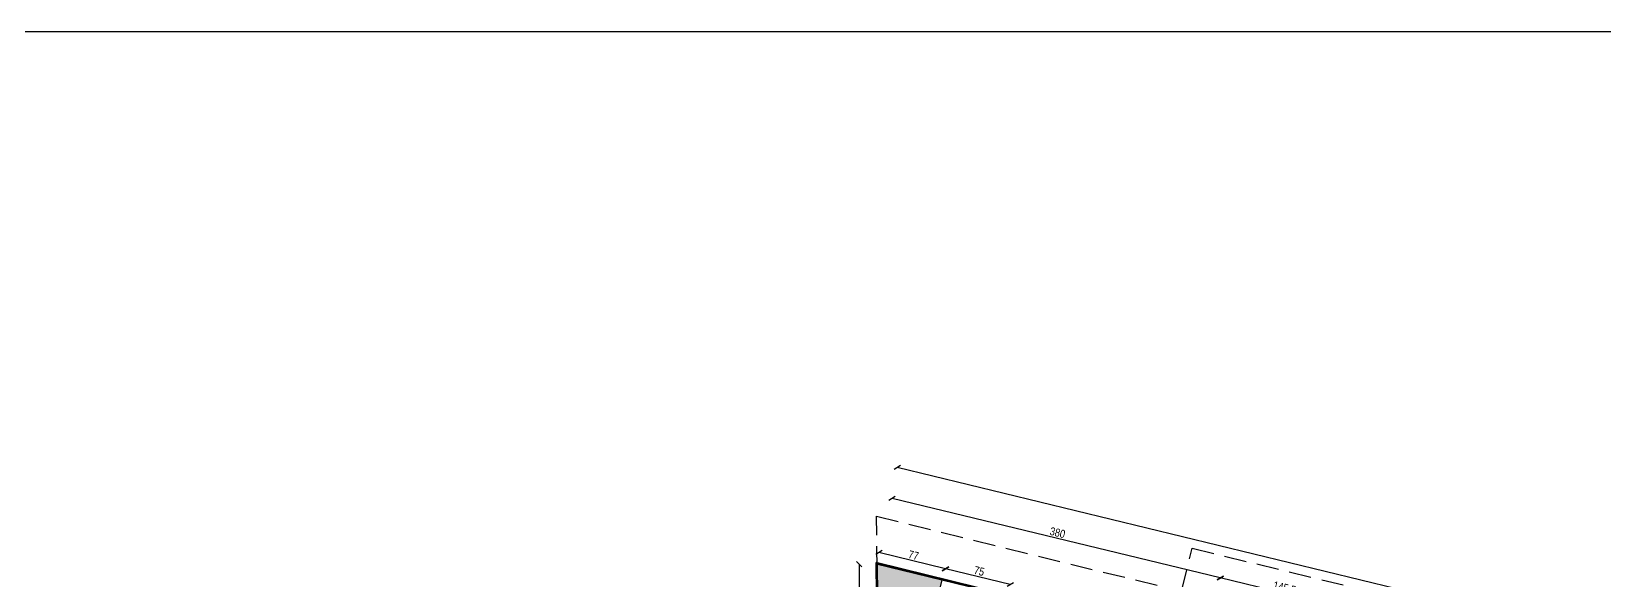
# Model space of a CAD drawing. Header units: metres. Extents: x 493 to 630, y -132 to -15.
# Drawn here: x 526.64 to 544.34, y -21.65 to -15.47 of the extents above; entities that cross this region are included whole.
import ezdxf

# ---------------------------------------------------------------- set-up
doc = ezdxf.new("R2010")
doc.units = ezdxf.units.M
doc.header["$MEASUREMENT"] = 0
doc.header["$PDMODE"] = 3
doc.linetypes.add('HIDDEN2', pattern=[0.1875, 0.125, -0.0625])
for name, color, linetype in [('a_caramida', 2, 'Continuous'), ('a_cote_50', 9, 'Continuous'), ('a_pereti_hasuri', 253, 'Continuous'), ('a_scari_punctat', 40, 'HIDDEN2'), ('a_vederi', 74, 'Continuous')]:
    doc.layers.add(name, color=color, linetype=linetype)
doc.layers.add('a_neplotabil', color=7, linetype='Continuous', plot=False)
doc.styles.get("Standard").update_dxf_attribs({"font": 'ARIALN.TTF'})
doc.dimstyles.new('50 cote', dxfattribs={"dimtxt": 0.09, "dimasz": 0.06, "dimexe": 0, "dimexo": 0, "dimgap": 0.018, "dimtad": 1, "dimdec": 1, "dimlfac": 100, "dimrnd": 0.5, "dimdsep": 46, "dimtxsty": 'Standard', "dimblk": 'OBLIQUE', "dimcen": 0.00045, "dimclrd": 256, "dimclrt": 4, "dimadec": 1, "dimazin": 0, "dimtfac": 1, "dimtdec": 1, "dimtix": 1, "dimtofl": 0, "dimtmove": 0, "dimatfit": 3, "dimldrblk": 'OBLIQUE', "dimfxl": 0, "dimtolj": 1, "dimtzin": 0, "dimarcsym": 0})

# ---------------------------------------------------------------- blocks, each defined once
blk = doc.blocks.new('_Oblique')
at = {"color": 0, "linetype": 'ByBlock', "lineweight": -2}
blk.add_line((-0.5, -0.5), (0.5, 0.5), dxfattribs=at)
blk = doc.blocks.new('*D1195')
at = {"layer": 'a_cote_50', "lineweight": -2, "ltscale": 0.3}
blk.add_line((-19.417, 4.03), (-20.145, 4.206), dxfattribs=at)
at = {"layer": 'Defpoints', "color": 0, "ltscale": 0.3}
for p in [(-20.176, 4.079), (-20.145, 4.206), (-19.448, 3.903)]:
    blk.add_point(p, dxfattribs=at)
at = {"layer": 'a_cote_50', "lineweight": -2, "ltscale": 0.3, "xscale": 0.06, "yscale": 0.06, "zscale": 0.06}
for p, rotation in [((-20.145, 4.206), 166.37706990622), ((-19.417, 4.03), 346.37706990622)]:
    blk.add_blockref('_Oblique', p, dxfattribs=dict(at, rotation=rotation))
at = {"layer": 'a_cote_50', "color": 4, "ltscale": 0.3, "insert": (-19.766, 4.18), "char_height": 0.09, "attachment_point": 5, "rotation": 346.3771}
blk.add_mtext('\\A1;75', dxfattribs=at)
blk = doc.blocks.new('*D1196')
at = {"layer": 'a_cote_50', "lineweight": -2, "ltscale": 0.3}
blk.add_line((-20.145, 4.206), (-20.894, 4.388), dxfattribs=at)
at = {"layer": 'Defpoints', "color": 0, "ltscale": 0.3}
for p in [(-20.925, 4.261), (-20.894, 4.388), (-20.176, 4.079)]:
    blk.add_point(p, dxfattribs=at)
at = {"layer": 'a_cote_50', "lineweight": -2, "ltscale": 0.3, "xscale": 0.06, "yscale": 0.06, "zscale": 0.06}
for p, rotation in [((-20.894, 4.388), 166.37706990622), ((-20.145, 4.206), 346.37706990622)]:
    blk.add_blockref('_Oblique', p, dxfattribs=dict(at, rotation=rotation))
at = {"layer": 'a_cote_50', "color": 4, "ltscale": 0.3, "insert": (-20.505, 4.358), "char_height": 0.09, "attachment_point": 5, "rotation": 346.3771}
blk.add_mtext('\\A1;77', dxfattribs=at)
blk = doc.blocks.new('*D1197')
at = {"layer": 'a_cote_50', "lineweight": -2, "ltscale": 0.3}
blk.add_line((11.637, -2.51), (-20.688, 5.346), dxfattribs=at)
at = {"layer": 'Defpoints', "color": 0, "ltscale": 0.3}
for p in [(-20.688, 5.346), (-20.827, 4.774), (11.497, -3.083)]:
    blk.add_point(p, dxfattribs=at)
at = {"layer": 'a_cote_50', "lineweight": -2, "ltscale": 0.3, "xscale": 0.06, "yscale": 0.06, "zscale": 0.06}
for p, rotation in [((-20.688, 5.346), 166.3395215451822), ((11.637, -2.51), 346.3395215451822)]:
    blk.add_blockref('_Oblique', p, dxfattribs=dict(at, rotation=rotation))
at = {"layer": 'a_cote_50', "color": 4, "ltscale": 0.3, "insert": (-4.511, 1.48), "char_height": 0.09, "attachment_point": 5, "rotation": 346.3395}
blk.add_mtext('\\A1;3326.5', dxfattribs=at)
blk = doc.blocks.new('*D1232')
at = {"layer": 'a_cote_50', "lineweight": -2, "ltscale": 0.3}
blk.add_line((-15.64, 3.759), (-17.054, 4.102), dxfattribs=at)
at = {"layer": 'Defpoints', "color": 0, "ltscale": 0.3}
for p in [(-17.054, 4.102), (-17.098, 3.919), (-15.684, 3.576)]:
    blk.add_point(p, dxfattribs=at)
at = {"layer": 'a_cote_50', "lineweight": -2, "ltscale": 0.3, "xscale": 0.06, "yscale": 0.06, "zscale": 0.06}
for p, rotation in [((-17.054, 4.102), 166.3770699062335), ((-15.64, 3.759), 346.3770699062334)]:
    blk.add_blockref('_Oblique', p, dxfattribs=dict(at, rotation=rotation))
at = {"layer": 'a_cote_50', "color": 4, "ltscale": 0.3, "insert": (-16.332, 3.993), "char_height": 0.09, "attachment_point": 5, "rotation": 346.3771}
blk.add_mtext('\\A1;145.5', dxfattribs=at)
blk = doc.blocks.new('*D1234')
at = {"layer": 'a_cote_50', "lineweight": -2, "ltscale": 0.3}
blk.add_line((-17.054, 4.102), (-20.747, 4.997), dxfattribs=at)
at = {"layer": 'Defpoints', "color": 0, "ltscale": 0.3}
for p in [(-20.747, 4.997), (-20.909, 4.328), (-17.216, 3.433)]:
    blk.add_point(p, dxfattribs=at)
at = {"layer": 'a_cote_50', "lineweight": -2, "ltscale": 0.3, "xscale": 0.06, "yscale": 0.06, "zscale": 0.06}
for p, rotation in [((-20.747, 4.997), 166.3770699062301), ((-17.054, 4.102), 346.3770699062301)]:
    blk.add_blockref('_Oblique', p, dxfattribs=dict(at, rotation=rotation))
at = {"layer": 'a_cote_50', "color": 4, "ltscale": 0.3, "insert": (-18.885, 4.612), "char_height": 0.09, "attachment_point": 5, "rotation": 346.3771}
blk.add_mtext('\\A1;380', dxfattribs=at)
blk = doc.blocks.new('*D703')
at = {"layer": 'a_cote_50', "lineweight": -2, "ltscale": 0.3}
blk.add_line((-21.118, 4.258), (-21.023, -4.571), dxfattribs=at)
at = {"layer": 'Defpoints', "color": 0, "ltscale": 0.3}
for p in [(-20.925, 4.261), (-21.023, -4.571), (-20.83, -4.569)]:
    blk.add_point(p, dxfattribs=at)
at = {"layer": 'a_cote_50', "lineweight": -2, "ltscale": 0.3, "xscale": 0.06, "yscale": 0.06, "zscale": 0.06}
for p, rotation in [((-21.118, 4.258), 90.61989659895183), ((-21.023, -4.571), 270.6198965989518)]:
    blk.add_blockref('_Oblique', p, dxfattribs=dict(at, rotation=rotation))
at = {"layer": 'a_cote_50', "color": 4, "ltscale": 0.3, "insert": (-21.006, -0.156), "char_height": 0.09, "attachment_point": 5, "rotation": 270.6199}
blk.add_mtext('\\A1;883', dxfattribs=at)
blk = doc.blocks.new('COTE EXY')
at = {"layer": 'a_cote_50', "ltscale": 0.3}
for p1, p2, distance, picture, middle in [((11.4974, -3.0826), (-20.8269, 4.7736), -0.589, '*D1197', (-4.5105, 1.48)), ((-17.2158, 3.433), (-20.9088, 4.328), -0.6884, '*D1234', (-18.8851, 4.6117)), ((-20.9252, 4.2605), (-20.8297, -4.569), -0.193, '*D703', (-21.0065, -0.1556)), ((-15.6839, 3.5762), (-17.098, 3.9189), -0.1884, '*D1232', (-16.3315, 3.9929))]:
    dim = blk.add_aligned_dim(p1=p1, p2=p2, distance=distance, dimstyle='50 cote', dxfattribs=at)
    dim.commit()
    dim.dimension.update_dxf_attribs({"geometry": picture, "text_midpoint": middle})
for base, p1, p2, picture, middle in [((-20.8943, 4.388), (-20.1758, 4.0789), (-20.9252, 4.2605), '*D1196', (-20.5048, 4.3584)), ((-20.1449, 4.2064), (-19.448, 3.9025), (-20.1758, 4.0789), '*D1195', (-19.766, 4.1802))]:
    dim = blk.add_linear_dim(base=base, p1=p1, p2=p2, angle=346.37707, dimstyle='50 cote', override={"dimtmove": 1}, dxfattribs=at)
    dim.commit()
    dim.dimension.update_dxf_attribs({"geometry": picture, "text_midpoint": middle})

msp = doc.modelspace()

# ---------------------------------------------------------------- hatches: boundary and pattern name
at = {"layer": 'a_pereti_hasuri', "ltscale": 0.3}
h = msp.add_hatch(dxfattribs=at)
h.set_pattern_fill('ANSI33', color=256, scale=0.25, style=0)
h.set_pattern_definition([(45, (-4877.47588, 8292.44909), (-0.04419417382, 0.04419417382), []), (45, (-4877.43168, 8292.44909), (-0.04419417382, 0.04419417382), [0.03125, -0.015625])])
h.paths.add_polyline_path([(537.5276, -22.1954), (537.6191, -21.8177), (538.3577, -21.9967), (538.2662, -22.3744)], flags=17)
h.paths.add_polyline_path([(536.8805, -21.6387), (536.789, -22.0164), (536.5651, -21.9621), (536.6423, -24.8413), (538.4399, -25.2769), (538.381, -25.5199), (536.6492, -25.1002), (536.7126, -27.4616), (537.8537, -27.7381), (537.8066, -27.9325), (536.7181, -27.6687), (536.7745, -29.7711), (536.9689, -29.8182), (536.9218, -30.0126), (537.0676, -30.0479), (536.9663, -30.4658), (536.2374, -30.2892), (536.1419, -21.4597)])
h.paths.add_polyline_path([(537.6466, -30.6307), (538.1811, -30.7603), (536.881, -36.125), (537.8043, -36.3487), (537.8985, -35.96), (537.364, -35.8304), (538.6712, -30.4366), (537.7479, -30.2128)])
h.paths.add_polyline_path([(538.8345, -36.5984), (538.9287, -36.2096), (539.2397, -36.285), (539.1455, -36.6737)])
h.paths.add_polyline_path([(540.2757, -36.5361), (540.1815, -36.9248), (541.717, -37.297), (541.8112, -36.9082), (541.232, -36.7678), (540.8627, -36.6783)])
h.paths.add_polyline_path([(542.8414, -37.1579), (543.1524, -37.2333), (543.0582, -37.622), (542.7472, -37.5466)])
h.paths.add_polyline_path([(546.6541, -38.4935), (546.9651, -38.5688), (547.0593, -38.1801), (546.7483, -38.1047)])
h.paths.add_polyline_path([(546.0574, -32.2266), (546.4267, -32.3161), (546.4196, -32.3453), (546.8812, -32.4571), (546.8318, -32.6612), (546.3701, -32.5494), (546.3136, -32.7826), (546.129, -32.7379), (544.9348, -37.6652), (545.7181, -37.8551), (545.6239, -38.2438), (544.0884, -37.8717), (544.1826, -37.4829), (544.7502, -37.6205), (545.9443, -32.6931)])

# ---------------------------------------------------------------- linework, layer by layer
at = {"layer": 'a_caramida', "ltscale": 0.3}
msp.add_lwpolyline([(568.5645, -28.8028), (539.9527, -21.8688), (539.835, -22.3547), (536.1417, -21.4451), (536.2374, -30.2892), (538.1811, -30.7603), (536.881, -36.125), (548.6367, -38.9739)], dxfattribs=at)
msp.add_lwpolyline([(536.8805, -21.6387), (536.8805, -21.6387), (536.789, -22.0164), (536.5651, -21.9621), (536.6423, -24.8413), (538.4399, -25.2769), (538.381, -25.5199), (536.6492, -25.1002), (536.7126, -27.4616), (537.8537, -27.7381), (537.8066, -27.9325), (536.7181, -27.6687), (536.7745, -29.7711), (536.9689, -29.8182), (536.9218, -30.0126), (537.0676, -30.0479), (537.0676, -30.0479), (536.9663, -30.4658), (536.2374, -30.2892), (536.1419, -21.4597)], close=True, dxfattribs=at)
at = {"layer": 'a_cote_50', "ltscale": 0.3}
for points in [[(557.296, -51.3164), (557.2625, -41.0914), (552.7221, -39.991), (552.1442, -42.3758), (548.0526, -41.3842), (548.6367, -38.9739), (536.881, -36.125), (538.1811, -30.7603), (536.2374, -30.2892), (536.1417, -21.4451), (539.835, -22.3547), (539.9527, -21.8688), (568.5645, -28.8028), (567.4818, -40.5631), (570.7455, -40.2911), (570.7455, -40.6911), (570.9553, -40.6911), (570.9553, -47.6311), (570.6253, -47.6311), (570.6253, -59.2511)], [(568.7453, -89.1211), (570.9453, -89.1211), (570.9453, -40.2745), (567.4818, -40.5631), (568.5645, -28.8028), (539.9527, -21.8688), (539.835, -22.3547), (536.1514, -21.462), (536.2469, -30.2915), (538.1811, -30.7603), (536.881, -36.125), (548.6367, -38.9739), (557.2625, -41.0914), (557.2618, -51.3164), (560.1356, -51.3166), (560.1356, -58.222), (560.1356, -71.7996), (557.2551, -71.7996), (557.3251, -78.5696), (553.7851, -78.5696), (553.7851, -89.1211), (570.9453, -89.1211)]]:
    msp.add_lwpolyline(points, dxfattribs=at)
at = {"layer": 'a_neplotabil', "ltscale": 0.3}
msp.add_lwpolyline([(493.1449, -15.4664), (630.4301, -15.4664), (630.4301, -132.4531), (493.1449, -132.4531)], close=True, dxfattribs=at)
at = {"layer": 'a_scari_punctat', "ltscale": 2}
msp.add_lwpolyline([(556.4463, -52.0265), (556.4099, -41.0734), (536.4549, -36.2373), (537.7544, -30.8753), (536.2493, -30.5106), (536.1456, -20.9233), (539.5781, -21.7688), (539.6955, -21.2841), (568.9594, -28.3762), (567.976, -39.045), (571.6331, -38.7496), (571.6331, -39.2176), (571.9632, -39.2176), (571.9695, -48.4811)], dxfattribs=at)
at = {"layer": 'a_vederi', "ltscale": 0.3}
msp.add_lwpolyline([(536.8805, -21.6387), (537.6191, -21.8177)], dxfattribs=at)

# ---------------------------------------------------------------- block references
at = {"layer": 'a_cote_50'}
msp.add_blockref('COTE EXY', (557.0671, -25.7202), dxfattribs=at)

doc.saveas('drawing.dxf')
